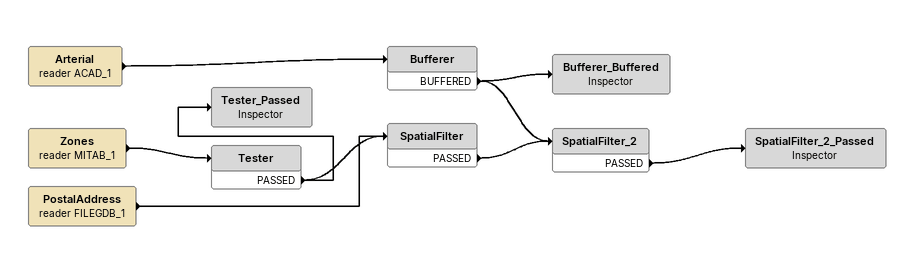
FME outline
Arterial (reader ACAD_1)
    -> Bufferer
Bufferer
    BUFFERED -> SpatialFilter_2
    BUFFERED -> Bufferer_Buffered
Bufferer_Buffered: Inspector
Zones (reader MITAB_1)
    -> Tester
Tester
    PASSED -> SpatialFilter
    PASSED -> Tester_Passed
Tester_Passed: Inspector
PostalAddress (reader FILEGDB_1)
    -> SpatialFilter
SpatialFilter
    PASSED -> SpatialFilter_2
SpatialFilter_2
    PASSED -> SpatialFilter_2_Passed
SpatialFilter_2_Passed: Inspector
